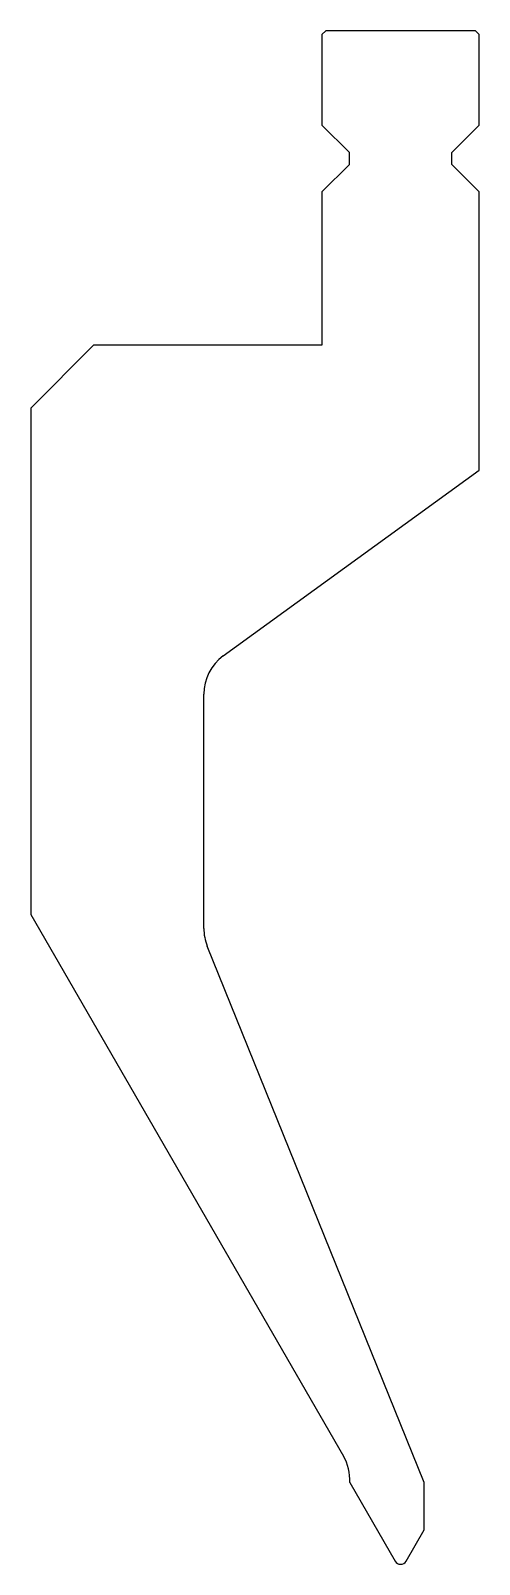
# Model space of a CAD drawing. Header units: metres. Extents: x -51 to 6, y -81 to 114.
import ezdxf

# ---------------------------------------------------------------- set-up
doc = ezdxf.new("R2010")
doc.units = ezdxf.units.M

msp = doc.modelspace()

# ---------------------------------------------------------------- linework, layer by layer
for p, q in [((-13.791939, 113.898911), (-13.291939, 114.398911)), ((-13.791939, 113.898911), (-13.791939, 102.398911)), ((5.708061, 114.398911), (-13.291939, 114.398911)), ((5.708061, 114.398911), (6.208061, 113.898911)), ((6.208061, 102.398911), (6.208061, 113.898911)), ((-10.291939, 98.898911), (-13.791939, 102.398911)), ((2.708061, 98.898911), (6.208061, 102.398911)), ((-10.291939, 97.398911), (-10.291939, 98.898911)), ((2.708061, 97.398911), (2.708061, 98.898911)), ((-13.791939, 93.898911), (-10.291939, 97.398911)), ((6.208061, 93.898911), (2.708061, 97.398911)), ((-13.791939, 93.898911), (-13.791939, 74.398911)), ((6.208061, 58.526052), (6.208061, 93.898911)), ((-50.791939, 66.398911), (-42.791939, 74.398911)), ((-13.791939, 74.398911), (-42.791939, 74.398911)), ((-50.791939, 66.398911), (-50.791939, 2.00407)), ((-26.31865, 34.894013), (6.208061, 58.526052)), ((-28.791939, 0.262911), (-28.791939, 30.039911)), ((-50.791939, 2.00407), (-11.048786, -66.833089)), ((-0.791939, -70.205803), (-28.355042, -1.984729)), ((-10.256431, -70.204261), (-4.484759, -80.201089)), ((-0.791939, -76.204937), (-0.791939, -70.205803)), ((-3.099119, -80.201089), (-0.791939, -76.204937))]:
    msp.add_line(p, q)
for centre, radius, start, end in [((-22.791939, 30.039911), 6, 126, 180), ((-22.791939, 0.262911), 6, 180, 202), ((-16.244939, -69.833089), 6, 356.453305, 30), ((-3.791939, -79.801089), 0.8, 210, 330)]:
    msp.add_arc(centre, radius, start, end)

doc.saveas('drawing.dxf')
